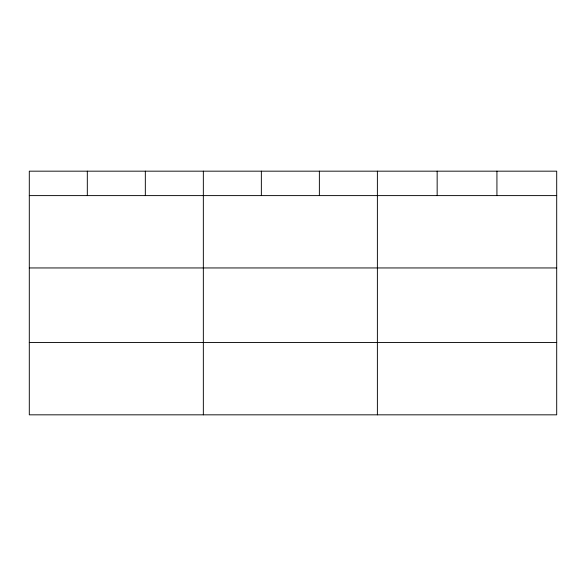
<?xml version="1.0" encoding="UTF-8"?>
<svg xmlns="http://www.w3.org/2000/svg" width="586" height="586" viewBox="0 0 586 586"><rect width="100%" height="100%" fill="white"/><g stroke="black" fill="none" stroke-linecap="round" stroke-linejoin="round"><path stroke-width="0.88" d="M556.7 267.949L556.7 171.171L29.3 171.171L29.3 414.829L556.7 414.829L556.7 267.949L29.3 267.949M29.3 195.607L556.7 195.607M29.3 342.488L556.7 342.488M496.928 171.171L496.928 195.607M437.156 171.171L437.156 195.607M377.384 171.171L377.384 414.829M319.37 171.171L319.37 195.607M261.356 171.171L261.356 195.607M203.342 171.171L203.342 414.829M145.328 171.171L145.328 195.607M87.314 171.171L87.314 195.607"/></g></svg>
